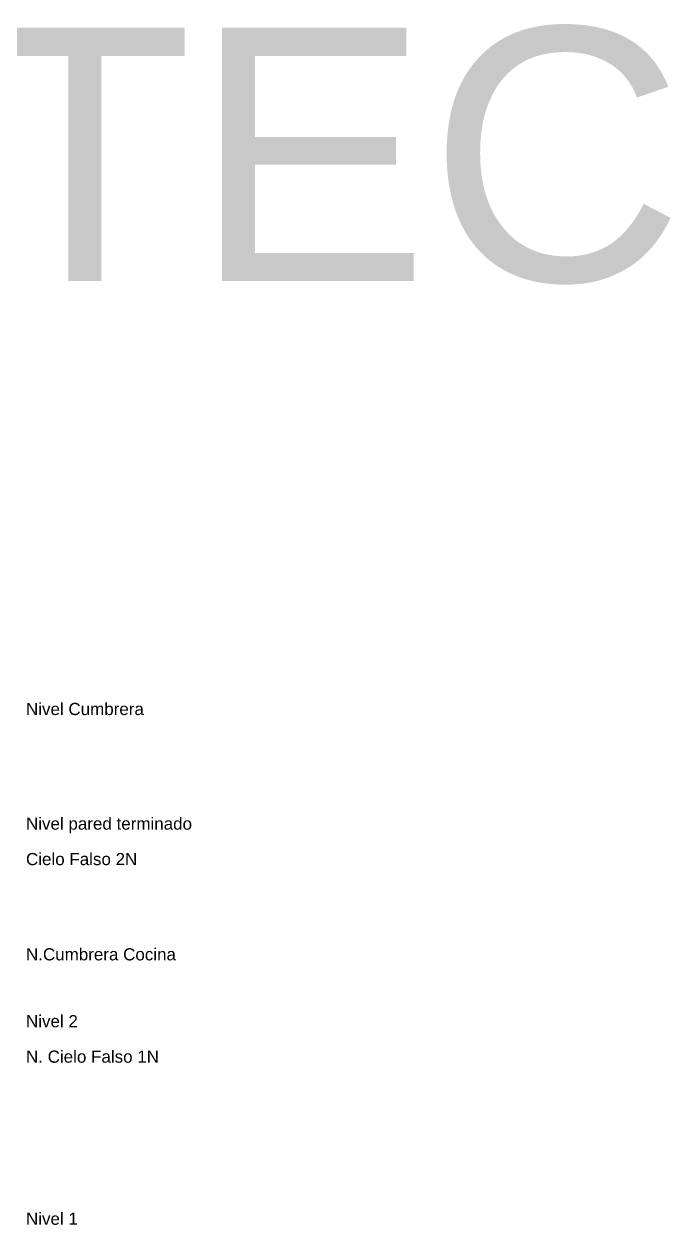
# Model space of a CAD drawing. Header units: millimetres. Extents: x -9559 to 23034, y -7226 to 22400.
# Drawn here: x 163.44 to 176.28, y 47.42 to 71.12 of the extents above; entities that cross this region are included whole.
import ezdxf
from ezdxf.enums import TextEntityAlignment as Align

# ---------------------------------------------------------------- set-up
doc = ezdxf.new("R2010")
doc.units = ezdxf.units.MM
doc.header["$LTSCALE"] = 0.02
doc.linetypes.add('ACAD_ISO02W100', pattern=[15, 12, -3])
doc.layers.add('A-FLOR-LEVL', color=251, linetype='ACAD_ISO02W100', lineweight=9)
doc.styles.add('ARIAL', font='arial.ttf')
doc.styles.add('CUADROS', font='arial.ttf')

msp = doc.modelspace()

# ---------------------------------------------------------------- texts
at = {"style": 'CUADROS'}
msp.add_text('ARQUITECTONICOS', height=5, dxfattribs=at).set_placement((174.343, 68.55), align=Align.MIDDLE_CENTER)
at = {"layer": 'A-FLOR-LEVL', "char_height": 0.24, "attachment_point": 1, "style": 'ARIAL'}
for s, insert, width in [('Nivel Cumbrera', (163.479, 57.723), 2.83797), ('Nivel pared terminado', (163.479, 55.46), 3.97637), ('Cielo Falso 2N', (163.479, 54.76), 2.6616), ('N.Cumbrera Cocina', (163.479, 52.88), 3.59958), ('Nivel 2', (163.479, 51.56), 1.25063), ('N. Cielo Falso 1N', (163.479, 50.86), 3.1827), ('Nivel 1', (163.479, 47.66), 1.25063)]:
    msp.add_mtext(s, dxfattribs=dict(at, insert=insert, width=width))

doc.saveas('drawing.dxf')
